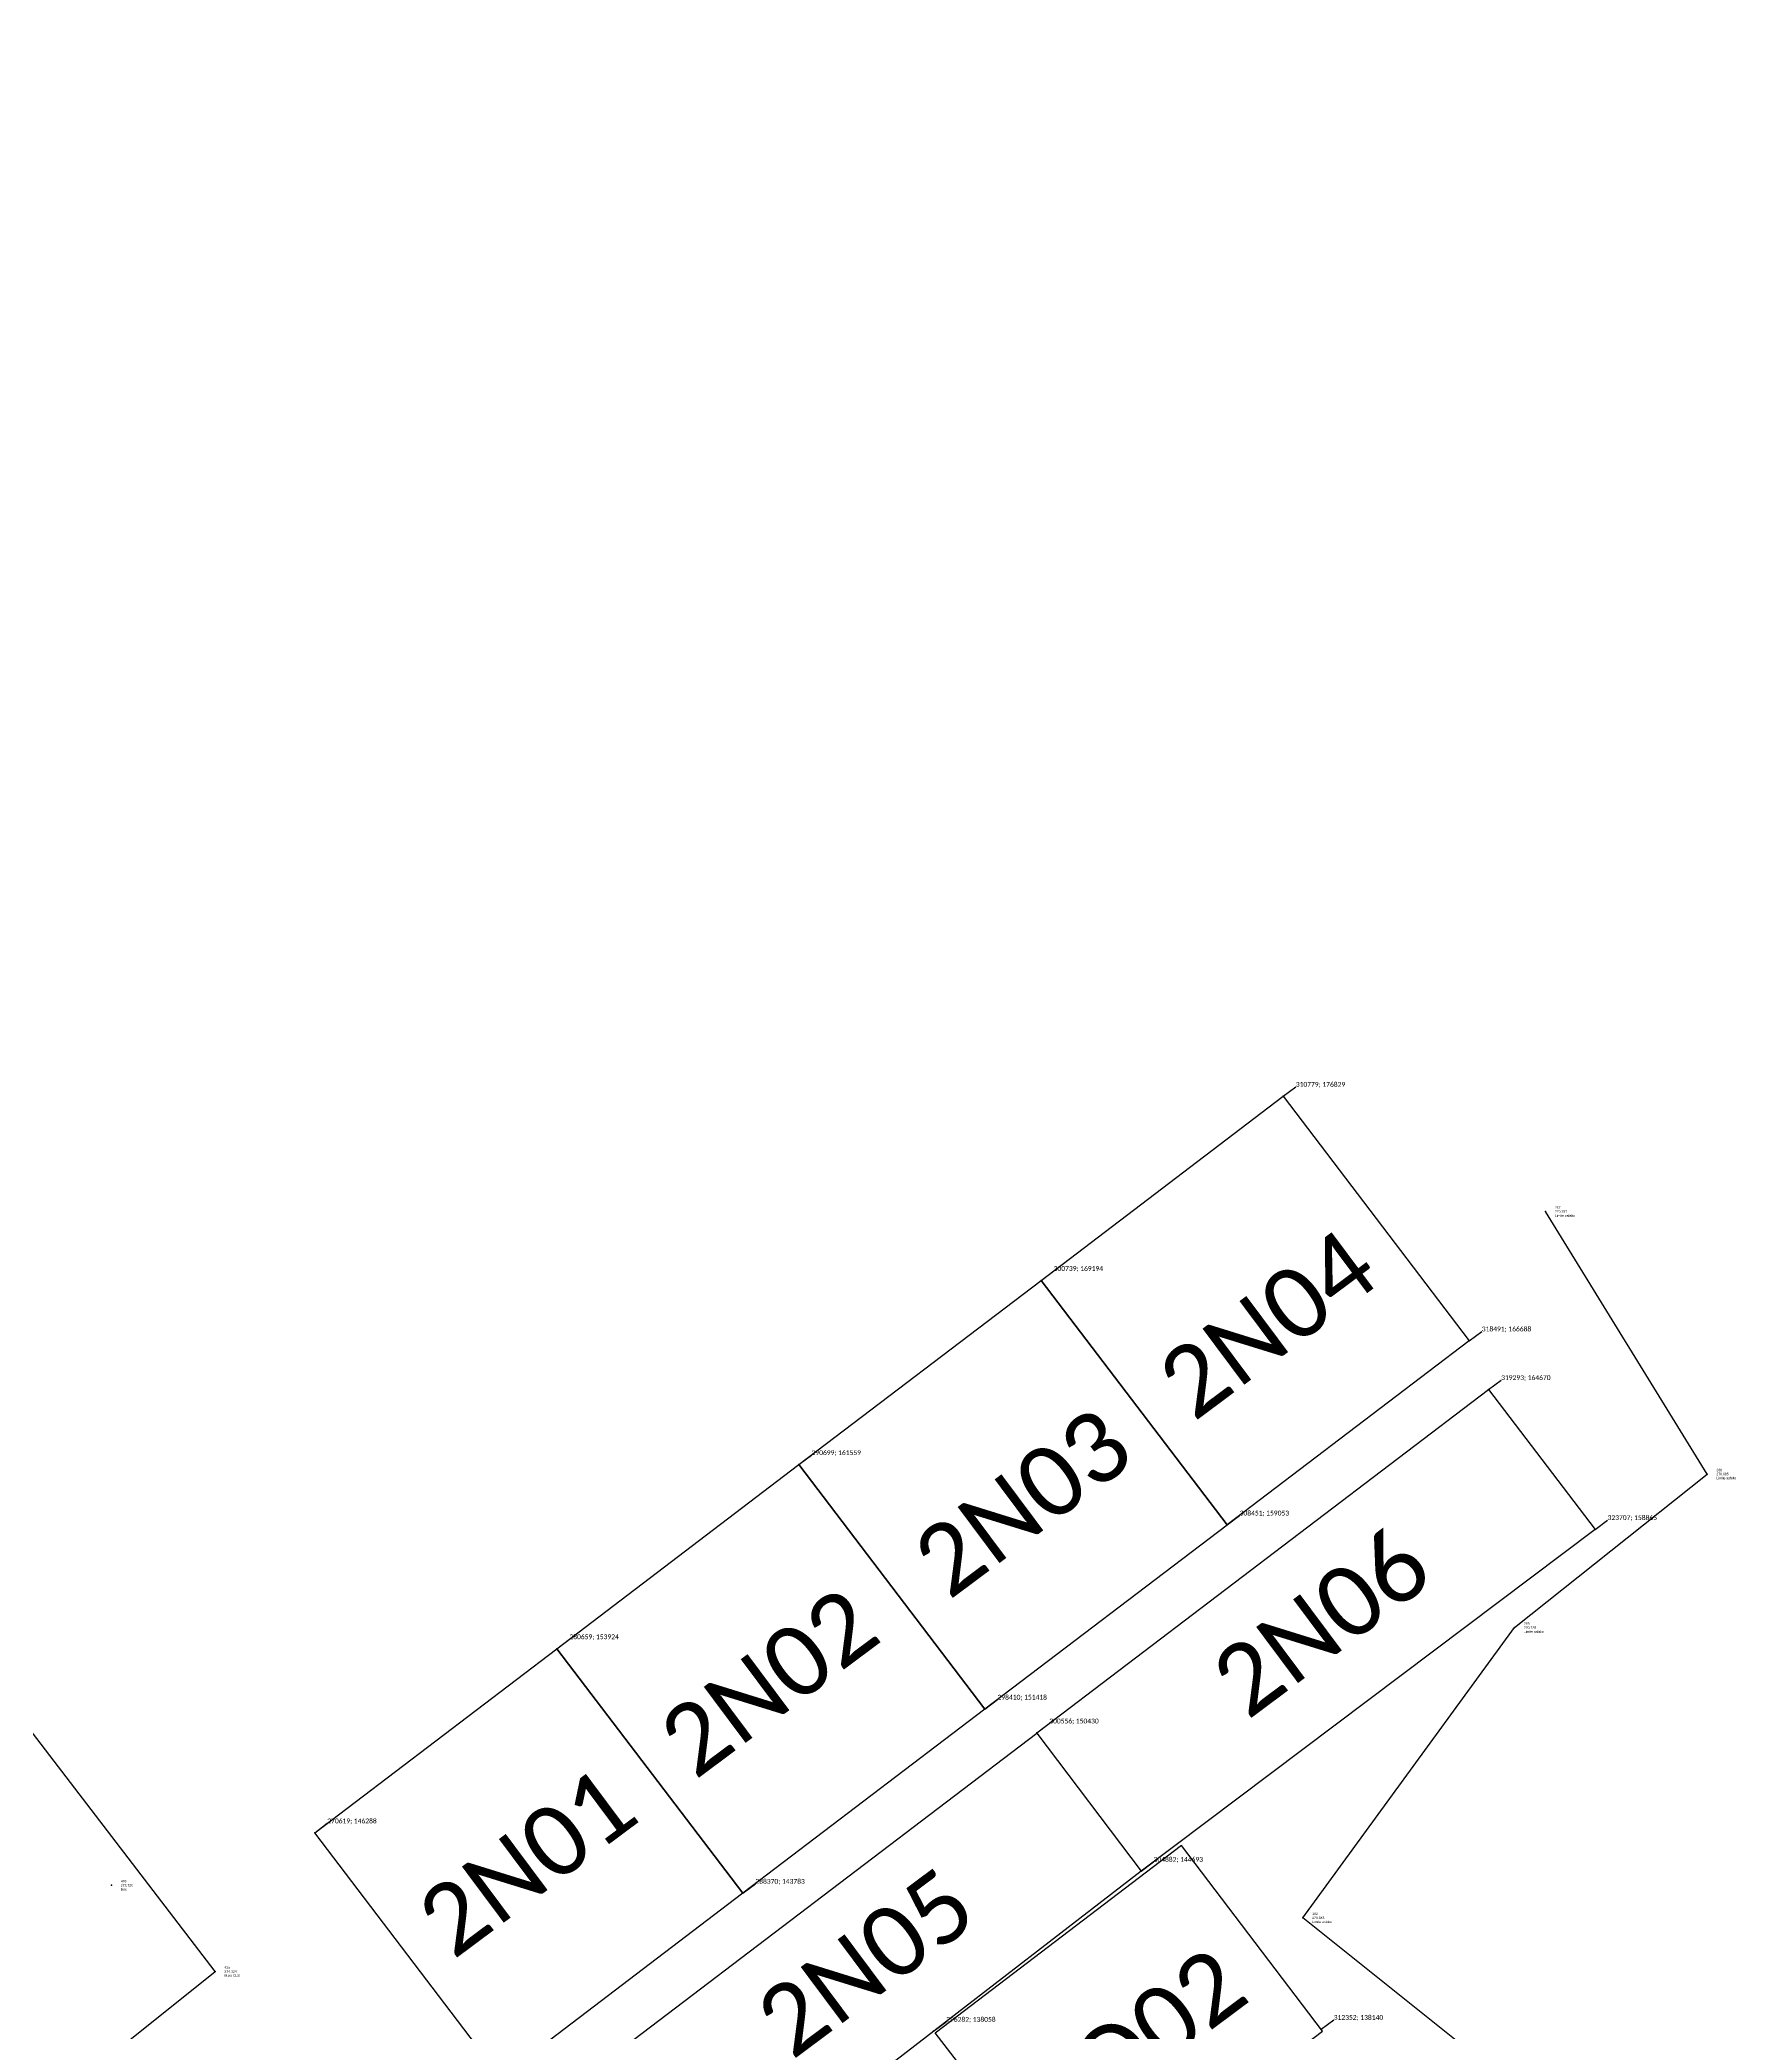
# Model space of a CAD drawing. Header units: millimetres. Extents: x 0 to 390805, y -63322 to 261273.
# Drawn here: x 259220 to 329559, y 138022 to 220636 of the extents above; entities that cross this region are included whole.
import ezdxf
from ezdxf.enums import TextEntityAlignment as Align

# ---------------------------------------------------------------- set-up
doc = ezdxf.new("R2010")
doc.units = ezdxf.units.MM
for name, color, linetype in [('pntdesc', 1, 'Continuous'), ('pntelev', 2, 'Continuous'), ('pntno', 3, 'Continuous'), ('WF Denominazione aree GPS', 7, 'Continuous')]:
    doc.layers.add(name, color=color, linetype=linetype)
doc.layers.add('WF ingombro stive 2', color=1, linetype='Continuous', lineweight=30)
doc.styles.add('PDF Calibri', font='calibri.ttf')
doc.styles.get("Standard").update_dxf_attribs({"font": 'arial.ttf'})

# ---------------------------------------------------------------- blocks, each defined once
blk = doc.blocks.new('*U130')
blk.add_line((0, 0), (0.521, 0.393))
blk.add_point((0, 0))
at = {"style": 'PDF Calibri'}
blk.add_attdef('COORDINATES', (0.521, 0.393), '', height=0.2, dxfattribs=at)
blk = doc.blocks.new('*U131')
blk.add_line((0, 0), (0.521, 0.393))
blk.add_point((0, 0))
at = {"style": 'PDF Calibri'}
blk.add_attdef('COORDINATES', (0.521, 0.393), '', height=0.2, dxfattribs=at)
blk = doc.blocks.new('*U133')
blk.add_line((0, 0), (0.521, 0.393))
blk.add_point((0, 0))
at = {"style": 'PDF Calibri'}
blk.add_attdef('COORDINATES', (0.521, 0.393), '', height=0.2, dxfattribs=at)
blk = doc.blocks.new('*U134')
blk.add_line((0, 0), (0.521, 0.393))
blk.add_point((0, 0))
at = {"style": 'PDF Calibri'}
blk.add_attdef('COORDINATES', (0.521, 0.393), '', height=0.2, dxfattribs=at)
blk = doc.blocks.new('*U135')
blk.add_line((0, 0), (0.521, 0.393))
blk.add_point((0, 0))
at = {"style": 'PDF Calibri'}
blk.add_attdef('COORDINATES', (0.521, 0.393), '', height=0.2, dxfattribs=at)
blk = doc.blocks.new('*U136')
blk.add_line((0, 0), (0.521, 0.393))
blk.add_point((0, 0))
at = {"style": 'PDF Calibri'}
blk.add_attdef('COORDINATES', (0.521, 0.393), '', height=0.2, dxfattribs=at)
blk = doc.blocks.new('*U137')
blk.add_line((0, 0), (0.521, 0.393))
blk.add_point((0, 0))
at = {"style": 'PDF Calibri'}
blk.add_attdef('COORDINATES', (0.521, 0.393), '', height=0.2, dxfattribs=at)
blk = doc.blocks.new('*U138')
blk.add_line((0, 0), (0.521, 0.393))
blk.add_point((0, 0))
at = {"style": 'PDF Calibri'}
blk.add_attdef('COORDINATES', (0.521, 0.393), '', height=0.2, dxfattribs=at)
blk = doc.blocks.new('*U139')
blk.add_line((0, 0), (0.521, 0.393))
blk.add_point((0, 0))
at = {"style": 'PDF Calibri'}
blk.add_attdef('COORDINATES', (0.521, 0.393), '', height=0.2, dxfattribs=at)
blk = doc.blocks.new('*U141')
blk.add_line((0, 0), (0.521, 0.393))
blk.add_point((0, 0))
at = {"style": 'PDF Calibri'}
blk.add_attdef('COORDINATES', (0.521, 0.393), '', height=0.2, dxfattribs=at)
blk = doc.blocks.new('*U142')
blk.add_line((0, 0), (0.521, 0.393))
blk.add_point((0, 0))
at = {"style": 'PDF Calibri'}
blk.add_attdef('COORDINATES', (0.521, 0.393), '', height=0.2, dxfattribs=at)
blk = doc.blocks.new('*U160')
blk.add_line((0, 0), (0.521, 0.393))
blk.add_point((0, 0))
at = {"style": 'PDF Calibri'}
blk.add_attdef('COORDINATES', (0.521, 0.393), '', height=0.2, dxfattribs=at)
blk = doc.blocks.new('*U161')
blk.add_line((0, 0), (0.521, 0.393))
blk.add_point((0, 0))
at = {"style": 'PDF Calibri'}
blk.add_attdef('COORDINATES', (0.521, 0.393), '', height=0.2, dxfattribs=at)
blk = doc.blocks.new('*U162')
blk.add_line((0, 0), (0.521, 0.393))
blk.add_point((0, 0))
at = {"style": 'PDF Calibri'}
blk.add_attdef('COORDINATES', (0.521, 0.393), '', height=0.2, dxfattribs=at)
blk = doc.blocks.new('*U165')
blk.add_line((0, 0), (0.521, 0.393))
blk.add_point((0, 0))
at = {"style": 'PDF Calibri'}
blk.add_attdef('COORDINATES', (0.521, 0.393), '', height=0.2, dxfattribs=at)
blk = doc.blocks.new('rilievo')
for points in [[(2171.313, 1732.626, 273.946), (2196.528, 1701.924, 273.07), (2251.662, 1656.902, 272.225), (2267.231, 1655.952, 272.352), (2297.473, 1679.175, 274.642), (2321.979, 1697.988, 274.105), (2364.314, 1731.876, 274.124), (2324.347, 1784.076, 274.199), (2320.3, 1780.919, 274.203), (2313.175, 1790.348, 274.134), (2304.727, 1784.317, 274.327), (2281.094, 1811.973, 273.684), (2273.876, 1806.83, 273.641), (2272.795, 1806.08, 273.667), (2231.713, 1776.539, 274.8)], [(2424.76, 1721.82, 270.176), (2409.416, 1734.101, 270.343), (2418.195, 1746.134, 270.728), (2426.179, 1752.504, 270.685), (2419.483, 1763.384, 270.757)]]:
    blk.add_polyline3d(points)
for p in [(2419.483, 1763.384, 270.757), (2426.179, 1752.504, 270.685), (2418.195, 1746.134, 270.728), (2360.014, 1735.449, 273.72), (2409.416, 1734.101, 270.343), (2364.314, 1731.876, 274.124)]:
    blk.add_point(p)
at = {"layer": 'pntdesc'}
for s, p in [('Limite asfalto', (2419.872, 1763.217, 270.757)), ('Limite asfalto', (2426.568, 1752.337, 270.685)), ('Limite asfalto', (2418.584, 1745.967, 270.728)), ('Box', (2360.403, 1735.282, 273.72)), ('Limite asfalto', (2409.805, 1733.934, 270.343)), ('Muro CLS', (2364.703, 1731.71, 274.124))]:
    blk.add_text(s, height=0.1, dxfattribs=at).set_placement(p, align=Align.MIDDLE_LEFT)
at = {"layer": 'pntelev'}
for s, p in [('270.757', (2419.872, 1763.384, 270.757)), ('270.685', (2426.568, 1752.504, 270.685)), ('270.728', (2418.584, 1746.134, 270.728)), ('273.720', (2360.403, 1735.449, 273.72)), ('270.343', (2409.805, 1734.101, 270.343)), ('274.124', (2364.703, 1731.876, 274.124))]:
    blk.add_text(s, height=0.1, dxfattribs=at).set_placement(p, align=Align.MIDDLE_LEFT)
at = {"layer": 'pntno'}
for s, p in [('287', (2419.872, 1763.551, 270.757)), ('286', (2426.568, 1752.67, 270.685)), ('285', (2418.584, 1746.301, 270.728)), ('426', (2360.403, 1735.616, 273.72)), ('192', (2409.805, 1734.268, 270.343)), ('425', (2364.703, 1732.043, 274.124))]:
    blk.add_text(s, height=0.1, dxfattribs=at).set_placement(p, align=Align.MIDDLE_LEFT)

msp = doc.modelspace()

# ---------------------------------------------------------------- linework, layer by layer
at = {"layer": 'WF ingombro stive 2', "elevation": -1645.349}
for points in [[(318489.009, 166686.792), (308450.602, 159052.986), (300738.959, 169193.747), (310779.062, 176828.843), (318490.704, 166688.082)], [(308448.906, 159051.696), (298410.5, 151417.89), (290698.857, 161558.651), (300738.959, 169193.747), (308450.602, 159052.986)], [(300559.706, 150432.582), (319293.287, 164669.844), (323706.874, 158865.418), (304881.877, 144693.095)], [(298408.804, 151416.601), (288370.397, 143782.794), (280658.755, 153923.555), (290698.857, 161558.651), (298410.5, 151417.89)], [(288368.702, 143781.505), (278330.295, 136147.699), (270618.653, 146288.46), (280658.755, 153923.555), (288370.397, 143782.794)], [(281826.289, 136180.571), (300559.788, 150425.207), (304881.877, 144693.095), (286116.56, 130214.536), (281826.289, 136180.571)], [(296331.594, 137994.136), (302238.658, 130338.13), (312405.16, 138069.7), (306560.697, 145757.234), (296339.831, 137986.799)]]:
    msp.add_lwpolyline(points, dxfattribs=at)

# ---------------------------------------------------------------- block references
at = {"xscale": 1000, "yscale": 1000, "zscale": 1000}
msp.add_blockref('rilievo', (-2097826.202, -1591337.305, -271991.425), dxfattribs=at)
for name, p, values in [('*U138', (310779.062, 176828.843, -1645.349), {'COORDINATES': '310779; 176829'}), ('*U136', (300738.959, 169193.747, -1645.349), {'COORDINATES': '300739; 169194'}), ('*U139', (318490.704, 166688.082, -1645.349), {'COORDINATES': '318491; 166688'}), ('*U142', (319293.287, 164669.844, -1645.349), {'COORDINATES': '319293; 164670'}), ('*U134', (290698.857, 161558.651, -1645.349), {'COORDINATES': '290699; 161559'}), ('*U137', (308450.602, 159052.986, -1645.349), {'COORDINATES': '308451; 159053'}), ('*U162', (323706.874, 158865.418, -1645.349), {'COORDINATES': '323707; 158865'}), ('*U131', (280658.755, 153923.555, -1645.349), {'COORDINATES': '280659; 153924'}), ('*U135', (298410.5, 151417.89, -1645.349), {'COORDINATES': '298410; 151418'}), ('*U141', (300556.223, 150429.935, -1645.349), {'COORDINATES': '300556; 150430'}), ('*U130', (270618.653, 146288.46, -1645.349), {'COORDINATES': '270619; 146288'}), ('*U161', (304881.877, 144693.095, -1645.349), {'COORDINATES': '304882; 144693'}), ('*U133', (288370.397, 143782.794, -1645.349), {'COORDINATES': '288370; 143783'}), ('*U160', (296282.307, 138058.015, -1645.349), {'COORDINATES': '296282; 138058'}), ('*U165', (312351.881, 138139.782, -1645.349), {'COORDINATES': '312352; 138140'})]:
    msp.add_blockref(name, p, dxfattribs=at).add_auto_attribs(values)

# ---------------------------------------------------------------- texts
at = {"layer": 'WF Denominazione aree GPS', "style": 'PDF Calibri'}
for s, p in [('2N04', (307067.924, 163303.049)), ('2N03', (296915.394, 155909.098)), ('2N06', (309294.287, 150934.197)), ('2N02', (286386.831, 148452.492)), ('2N01', (276359.642, 140995.878)), ('2N05', (290407.545, 136834.208)), ('2O02', (301592.506, 133479.893, -3290.699))]:
    msp.add_text(s, height=2900.4284, rotation=36.72406114, dxfattribs=at).set_placement(p)

doc.saveas('drawing.dxf')
